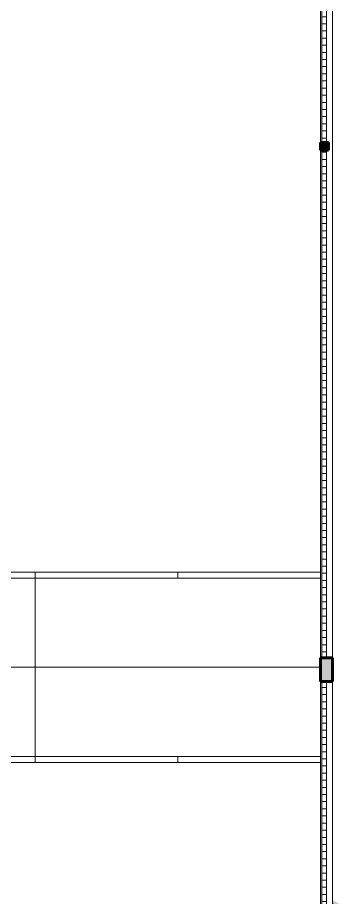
# Model space of a CAD drawing. Header units: inches. Extents: x -19 to 5698, y -728 to 92.
# Drawn here: x 303.395 to 304.72, y 34.818 to 38.516 of the extents above; entities that cross this region are included whole.
import ezdxf

# ---------------------------------------------------------------- set-up
doc = ezdxf.new("R2010")
doc.units = ezdxf.units.IN
doc.header["$MEASUREMENT"] = 0
doc.set_wipeout_variables(frame=1)
doc.linetypes.add('Wipeout_Contour', pattern=[1, 0, -1])
doc.layers.get('0').update_dxf_attribs({"color": 61})
for name, color, linetype in [('02 _ ARQ _ ZON _ Espacio.3D', 7, 'Continuous'), ('Acabado - Muros', 7, 'Continuous'), ('Interior - Mobiliario', 7, 'Continuous'), ('Notas - Etiquetas', 7, 'Continuous')]:
    doc.layers.add(name, color=color, linetype=linetype)
doc.dimstyles.new('Estilo_Generado__8', dxfattribs={"dimtxt": 0.18, "dimasz": 0.0912, "dimexe": 0.18, "dimexo": 0.0625, "dimgap": 0, "dimtad": 0, "dimtih": 1, "dimtoh": 1, "dimdec": 4, "dimzin": 0, "dimdsep": 46, "dimcen": 0.09, "dimadec": 0, "dimazin": 0, "dimtfac": 1, "dimtdec": 4, "dimtmove": 0, "dimatfit": 3, "dimldrblk": 'ARROWHEAD_5', "dimfxl": 1, "dimtolj": 1, "dimtzin": 0, "dimarcsym": 0})
pattern_1 = [(0, (277.50006, 1e-08), (0, 0.030000001), [])]

# ---------------------------------------------------------------- blocks, each defined once
blk = doc.blocks.new('ARROWHEAD_5')
at = {"linetype": 'Continuous', "lineweight": 0}
blk.add_hatch(color=0, dxfattribs=at).paths.add_polyline_path([(-1, 0.2679), (0, 0), (-1, -0.2679)])
at = {"color": 0, "linetype": 'Continuous', "lineweight": 0}
blk.add_line((0, 0), (-1, 0), dxfattribs=at)

msp = doc.modelspace()

# ---------------------------------------------------------------- linework, layer by layer
at = {"layer": '02 _ ARQ _ ZON _ Espacio.3D', "color": 254, "linetype": 'Continuous', "lineweight": 0, "flags": 128}
msp.add_lwpolyline([(287.57, 29.75), (293.57, 29.75), (293.57, 31.0002), (294.07, 31.0001), (294.07, 30.2), (294.47, 30.1999), (294.47, 29.75), (300.5701, 29.75), (300.57, 30.8002), (301.07, 30.8001), (301.07, 30.2), (301.67, 30.1999), (301.67, 29.75), (304.6701, 29.75), (304.6701, 39.7505), (301.07, 39.7505), (301.07, 39), (300.57, 39), (300.57, 39.4), (294.07, 39.4), (294.0699, 39), (293.5699, 39), (293.5698, 39.7505), (288.7701, 39.7505)], dxfattribs=at)
at = {"layer": 'Interior - Mobiliario', "color": 175, "linetype": 'Continuous', "lineweight": 13}
for p, q in [((303.47, 36.1849), (303.47, 36.1599)), ((304.07, 36.1849), (304.07, 36.1599)), ((304.67, 36.1849), (304.67, 36.1599)), ((303.47, 36.1599), (302.27, 36.1599)), ((304.67, 36.1599), (303.47, 36.1599)), ((303.47, 35.4099), (302.27, 35.4099)), ((304.67, 35.4099), (303.47, 35.4099)), ((303.47, 35.3849), (303.47, 35.4099)), ((304.07, 35.3849), (304.07, 35.4099)), ((304.67, 35.3849), (304.67, 35.4099))]:
    msp.add_line(p, q, dxfattribs=at)
at = {"layer": 'Interior - Mobiliario', "color": 175, "linetype": 'Continuous', "lineweight": 13, "flags": 128}
for points in [[(303.47, 36.1849), (302.27, 36.1849), (302.27, 35.7849), (303.47, 35.7849)], [(304.67, 36.1849), (303.47, 36.1849), (303.47, 35.7849), (304.67, 35.7849)], [(303.47, 35.3849), (302.27, 35.3849), (302.27, 35.7849), (303.47, 35.7849)], [(304.67, 35.3849), (303.47, 35.3849), (303.47, 35.7849), (304.67, 35.7849)]]:
    msp.add_lwpolyline(points, close=True, dxfattribs=at)

# ---------------------------------------------------------------- leaders
at = {"layer": 'Notas - Etiquetas', "color": 144, "linetype": 'Continuous', "lineweight": 13, "annotation_type": 0, "has_hookline": 1, "hookline_direction": 1, "text_width": 1.9482, "horizontal_direction": (0, 1, 0)}
msp.add_leader([(304.685, 34.825), (304.8475, 34.6717), (304.8475, 32.2016)], dimstyle='Estilo_Generado__8', dxfattribs=at)

# ---------------------------------------------------------------- next in the draw order: wipeouts: each hides what was drawn before it
at = {"color": 254, "linetype": 'Wipeout_Contour', "lineweight": 0, "ltscale": 14637.651825}
msp.add_wipeout([(304.67, 37.9584), (304.67, 35.8249), (304.72, 35.8249), (304.72, 37.9749), (304.703, 37.9749), (304.703, 37.9584)], dxfattribs=at).dxf.layer = 'Acabado - Muros'
at = {"color": 254, "linetype": 'Wipeout_Contour', "lineweight": 0, "ltscale": 14637.36283}
msp.add_wipeout([(304.72, 35.7249), (304.67, 35.7249), (304.67, 33.5914), (304.703, 33.5914), (304.703, 33.5749), (304.72, 33.5749)], dxfattribs=at).dxf.layer = 'Acabado - Muros'

# ---------------------------------------------------------------- next in the draw order: linework, layer by layer
at = {"layer": 'Acabado - Muros', "color": 7, "linetype": 'Continuous', "lineweight": 60}
msp.add_line((304.72, 35.8249), (304.72, 35.7249), dxfattribs=at)
at = {"layer": 'Acabado - Muros', "color": 251, "linetype": 'Continuous', "lineweight": 13, "flags": 128}
for points in [[(304.67, 33.5914), (304.67, 35.7249)], [(304.72, 31.4249), (304.72, 33.5749), (304.72, 35.7249)]]:
    msp.add_lwpolyline(points, dxfattribs=at)

# ---------------------------------------------------------------- next in the draw order: wipeouts: each hides what was drawn before it
at = {"color": 254, "linetype": 'Wipeout_Contour', "lineweight": 0, "ltscale": 14637.7454}
msp.add_wipeout([(304.72, 39.8), (304.67, 39.8), (304.67, 37.9914), (304.703, 37.9914), (304.703, 37.9749), (304.72, 37.9749)], dxfattribs=at).dxf.layer = 'Acabado - Muros'

# ---------------------------------------------------------------- next in the draw order: linework, layer by layer
at = {"layer": 'Acabado - Muros', "color": 251, "linetype": 'Continuous', "lineweight": 13, "flags": 128}
for points in [[(304.67, 37.9914), (304.67, 39.8)], [(304.72, 35.8249), (304.72, 37.9749), (304.72, 39.8)], [(304.67, 35.8249), (304.67, 37.9584)]]:
    msp.add_lwpolyline(points, dxfattribs=at)

# ---------------------------------------------------------------- next in the draw order: wipeouts: each hides what was drawn before it
at = {"color": 254, "linetype": 'Wipeout_Contour', "lineweight": 0, "ltscale": 9758.434109}
msp.add_wipeout([(304.675, 35.7249), (304.675, 33.5914), (304.695, 33.5914), (304.695, 35.7249)], dxfattribs=at).dxf.layer = 'Acabado - Muros'

# ---------------------------------------------------------------- next in the draw order: hatches: boundary and pattern name
at = {"layer": 'Acabado - Muros', "linetype": 'Continuous', "lineweight": 0}
h = msp.add_hatch(dxfattribs=at)
h.set_pattern_fill('CONTRACHAPADO_0002', color=254, style=0, pattern_type=2)
h.set_pattern_definition(pattern_1)
h.paths.add_polyline_path([(304.675, 35.7249), (304.675, 33.5914), (304.695, 33.5914), (304.695, 35.7249)])

# ---------------------------------------------------------------- next in the draw order: linework, layer by layer
at = {"layer": 'Acabado - Muros', "color": 7, "linetype": 'Continuous', "lineweight": 60}
msp.add_line((304.72, 35.7249), (304.67, 35.7249), dxfattribs=at)
at = {"layer": 'Acabado - Muros', "color": 7, "linetype": 'Continuous', "lineweight": 13, "flags": 128}
msp.add_lwpolyline([(304.675, 35.7249), (304.695, 35.7249), (304.695, 33.5914), (304.675, 33.5914)], close=True, dxfattribs=at)

# ---------------------------------------------------------------- next in the draw order: wipeouts: each hides what was drawn before it
at = {"color": 254, "linetype": 'Wipeout_Contour', "lineweight": 0, "ltscale": 9758.689362}
msp.add_wipeout([(304.675, 39.8), (304.675, 37.9914), (304.695, 37.9914), (304.695, 39.8)], dxfattribs=at).dxf.layer = 'Acabado - Muros'
at = {"color": 254, "linetype": 'Wipeout_Contour', "lineweight": 0, "ltscale": 9758.565114}
msp.add_wipeout([(304.675, 37.9584), (304.675, 35.8249), (304.695, 35.8249), (304.695, 37.9584)], dxfattribs=at).dxf.layer = 'Acabado - Muros'

# ---------------------------------------------------------------- next in the draw order: hatches: boundary and pattern name
at = {"layer": 'Acabado - Muros', "linetype": 'Continuous', "lineweight": 0}
h = msp.add_hatch(dxfattribs=at)
h.set_pattern_fill('CONTRACHAPADO_0002', color=254, style=0, pattern_type=2)
h.set_pattern_definition(pattern_1)
h.paths.add_polyline_path([(304.675, 39.8), (304.675, 37.9914), (304.695, 37.9914), (304.695, 39.8)])
for points in [[(304.703, 37.9914), (304.67, 37.9914), (304.67, 37.9584), (304.703, 37.9584)], [(304.72, 35.8249), (304.67, 35.8249), (304.67, 35.7249), (304.72, 35.7249)]]:
    msp.add_hatch(color=254, dxfattribs=at).paths.add_polyline_path(points)
h = msp.add_hatch(dxfattribs=at)
h.set_pattern_fill('CONTRACHAPADO_0002', color=254, style=0, pattern_type=2)
h.set_pattern_definition(pattern_1)
h.paths.add_polyline_path([(304.675, 37.9584), (304.675, 35.8249), (304.695, 35.8249), (304.695, 37.9584)])

# ---------------------------------------------------------------- next in the draw order: linework, layer by layer
at = {"layer": 'Acabado - Muros', "color": 7, "linetype": 'Continuous', "lineweight": 60}
for p, q in [((304.67, 37.9914), (304.67, 37.9584)), ((304.703, 37.9914), (304.67, 37.9914)), ((304.703, 37.9914), (304.703, 37.9584)), ((304.703, 37.9584), (304.67, 37.9584)), ((304.67, 35.8249), (304.67, 35.7249)), ((304.72, 35.8249), (304.67, 35.8249))]:
    msp.add_line(p, q, dxfattribs=at)
at = {"layer": 'Acabado - Muros', "color": 7, "linetype": 'Continuous', "lineweight": 13, "flags": 128}
for points in [[(304.675, 39.8), (304.695, 39.8), (304.695, 37.9914), (304.675, 37.9914)], [(304.675, 37.9584), (304.695, 37.9584), (304.695, 35.8249), (304.675, 35.8249)]]:
    msp.add_lwpolyline(points, close=True, dxfattribs=at)

doc.saveas('drawing.dxf')
